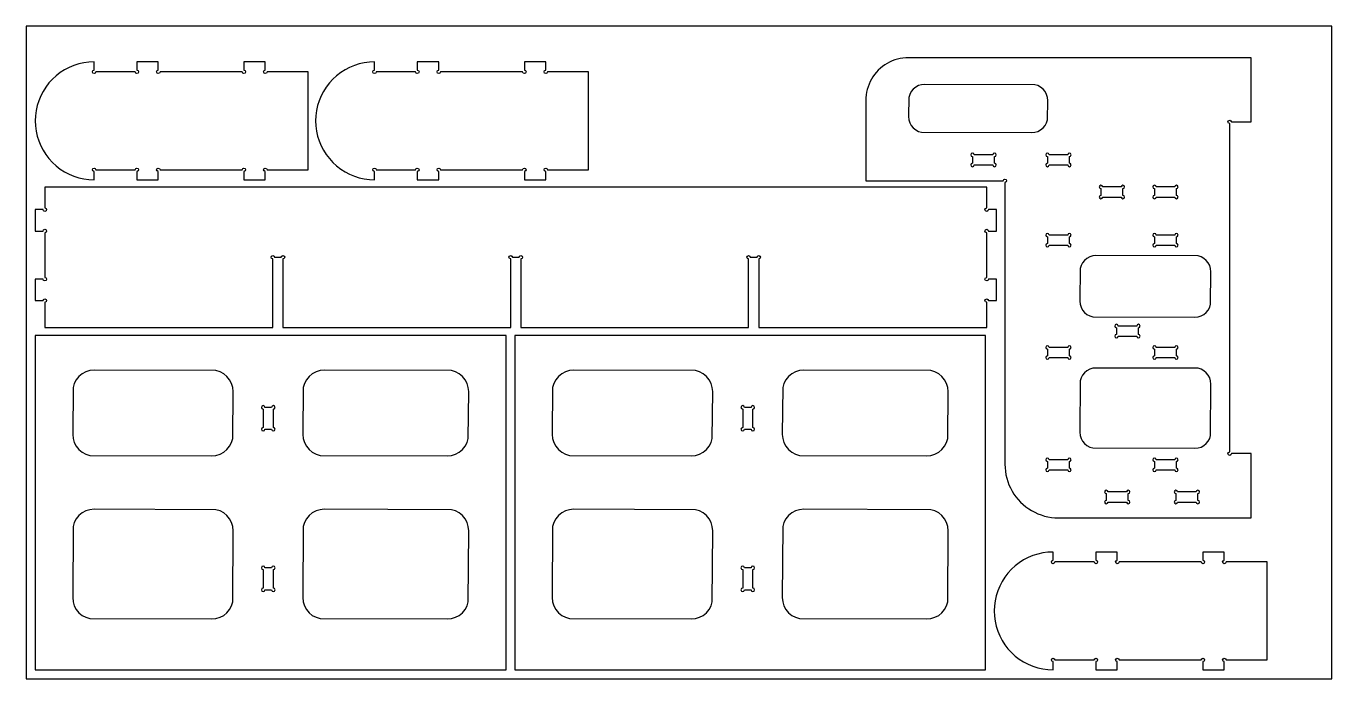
# Model space of a CAD drawing. Extents: x 0 to 2440, y -4410 to 1220.
# Drawn here: x 0 to 2440, y 0 to 1220 of the extents above; entities that cross this region are included whole.
import ezdxf

# ---------------------------------------------------------------- set-up
doc = ezdxf.new("R2010")
doc.units = 0
doc.layers.add('CUT', color=1, linetype='Continuous')
doc.layers.add('REFERENCE-SHEET', color=8, linetype='Continuous')

msp = doc.modelspace()

# ---------------------------------------------------------------- linework, layer by layer
at = {"layer": 'CUT'}
for points in [[(407, 933), (447, 933), (447, 948.3, -0.414213562), (443.8, 951.5, -0.414213562), (447, 954.7, -0.414213562), (450.2, 951.5), (527, 951.5), (527, 1134.5), (450.2, 1134.5, -0.414213562), (447, 1131.3, -0.414213562), (443.8, 1134.5, -0.414213562), (447, 1137.7), (447, 1153), (407, 1153), (407, 1137.7, -0.414213562), (410.2, 1134.5, -0.414213562), (407, 1131.3, -0.414213562), (403.8, 1134.5), (250.2, 1134.5, -0.414213562), (247, 1131.3, -0.414213562), (243.8, 1134.5, -0.414213562), (247, 1137.7), (247, 1153), (207, 1153), (207, 1137.7, -0.414213562), (210.2, 1134.5, -0.414213562), (207, 1131.3, -0.414213562), (203.8, 1134.5), (130.2, 1134.5, -0.414213562), (127, 1131.3, -0.414213562), (123.8, 1134.5, -0.414213562), (127, 1137.7), (127, 1153), (117.4129, 1152.5814), (107.8987, 1151.3289), (98.5299, 1149.2518), (89.3778, 1146.3662), (80.512, 1142.6939), (72, 1138.2628), (63.9066, 1133.1067), (56.2934, 1127.2649), (49.2183, 1120.7817), (42.7351, 1113.7066), (36.8933, 1106.0934), (31.7372, 1098), (27.3061, 1089.488), (23.6338, 1080.6222), (20.7482, 1071.4701), (18.6711, 1062.1013), (17.4186, 1052.5871), (17, 1043), (17.4186, 1033.4129), (18.6711, 1023.8987), (20.7482, 1014.5299), (23.6338, 1005.3778), (27.3061, 996.512), (31.7372, 988), (36.8933, 979.9066), (42.7351, 972.2934), (49.2183, 965.2183), (56.2934, 958.7351), (63.9066, 952.8933), (72, 947.7372), (80.512, 943.3061), (89.3778, 939.6338), (98.5299, 936.7482), (107.8987, 934.6711), (117.4129, 933.4186), (127, 933), (127, 948.3, -0.414213562), (123.8, 951.5, -0.414213562), (127, 954.7, -0.414213562), (130.2, 951.5), (203.8, 951.5, -0.414213562), (207, 954.7, -0.414213562), (210.2, 951.5, -0.414213562), (207, 948.3), (207, 933), (247, 933), (247, 948.3, -0.414213562), (243.8, 951.5, -0.414213562), (247, 954.7, -0.414213562), (250.2, 951.5), (403.8, 951.5, -0.414213562), (407, 954.7, -0.414213562), (410.2, 951.5, -0.414213562), (407, 948.3)], [(931, 933), (971, 933), (971, 948.3, -0.414213562), (967.8, 951.5, -0.414213562), (971, 954.7, -0.414213562), (974.2, 951.5), (1051, 951.5), (1051, 1134.5), (974.2, 1134.5, -0.414213562), (971, 1131.3, -0.414213562), (967.8, 1134.5, -0.414213562), (971, 1137.7), (971, 1153), (931, 1153), (931, 1137.7, -0.414213562), (934.2, 1134.5, -0.414213562), (931, 1131.3, -0.414213562), (927.8, 1134.5), (774.2, 1134.5, -0.414213562), (771, 1131.3, -0.414213562), (767.8, 1134.5, -0.414213562), (771, 1137.7), (771, 1153), (731, 1153), (731, 1137.7, -0.414213562), (734.2, 1134.5, -0.414213562), (731, 1131.3, -0.414213562), (727.8, 1134.5), (654.2, 1134.5, -0.414213562), (651, 1131.3, -0.414213562), (647.8, 1134.5, -0.414213562), (651, 1137.7), (651, 1153), (641.4129, 1152.5814), (631.8987, 1151.3289), (622.5299, 1149.2518), (613.3778, 1146.3662), (604.512, 1142.6939), (596, 1138.2628), (587.9066, 1133.1067), (580.2934, 1127.2649), (573.2183, 1120.7817), (566.7351, 1113.7066), (560.8933, 1106.0934), (555.7372, 1098), (551.3061, 1089.488), (547.6338, 1080.6222), (544.7482, 1071.4701), (542.6711, 1062.1013), (541.4186, 1052.5871), (541, 1043), (541.4186, 1033.4129), (542.6711, 1023.8987), (544.7482, 1014.5299), (547.6338, 1005.3778), (551.3061, 996.512), (555.7372, 988), (560.8933, 979.9066), (566.7351, 972.2934), (573.2183, 965.2183), (580.2934, 958.7351), (587.9066, 952.8933), (596, 947.7372), (604.512, 943.3061), (613.3778, 939.6338), (622.5299, 936.7482), (631.8987, 934.6711), (641.4129, 933.4186), (651, 933), (651, 948.3, -0.414213562), (647.8, 951.5, -0.414213562), (651, 954.7, -0.414213562), (654.2, 951.5), (727.8, 951.5, -0.414213562), (731, 954.7, -0.414213562), (734.2, 951.5, -0.414213562), (731, 948.3), (731, 933), (771, 933), (771, 948.3, -0.414213562), (767.8, 951.5, -0.414213562), (771, 954.7, -0.414213562), (774.2, 951.5), (927.8, 951.5, -0.414213562), (931, 954.7, -0.414213562), (934.2, 951.5, -0.414213562), (931, 948.3)], [(2289, 301), (2289, 421), (2252.2, 421, -0.414213562), (2249, 417.8, -0.414213562), (2245.8, 421, -0.414213562), (2249, 424.2), (2249, 1037.8, -0.414213562), (2245.8, 1041, -0.414213562), (2249, 1044.2, -0.414213562), (2252.2, 1041), (2289, 1041), (2289, 1161), (1649, 1161), (1643.7677, 1160.8287), (1638.5579, 1160.3156), (1633.3928, 1159.4628), (1628.2945, 1158.2741), (1623.2848, 1156.7544), (1618.3853, 1154.9104), (1613.6169, 1152.7498), (1609, 1150.282), (1604.5544, 1147.5176), (1600.2991, 1144.4683), (1596.2523, 1141.1472), (1592.4315, 1137.5685), (1588.8528, 1133.7477), (1585.5317, 1129.7009), (1582.4824, 1125.4456), (1579.718, 1121), (1577.2502, 1116.3831), (1575.0896, 1111.6147), (1573.2456, 1106.7152), (1571.7259, 1101.7055), (1570.5372, 1096.6072), (1569.6844, 1091.4421), (1569.1713, 1086.2323), (1569, 1081), (1569, 931), (1825.8, 931, -0.414213562), (1829, 934.2, -0.414213562), (1832.2, 931, -0.414213562), (1829, 927.8), (1829, 401), (1829.2141, 394.4597), (1829.8555, 387.9474), (1830.9215, 381.491), (1832.4074, 375.1181), (1834.307, 368.8561), (1836.612, 362.7317), (1839.3127, 356.7711), (1842.3975, 351), (1845.853, 345.443), (1849.6647, 340.1239), (1853.816, 335.0654), (1858.2893, 330.2893), (1863.0654, 325.816), (1868.1239, 321.6647), (1873.443, 317.853), (1879, 314.3975), (1884.7711, 311.3127), (1890.7317, 308.612), (1896.8561, 306.307), (1903.1181, 304.4074), (1909.491, 302.9215), (1915.9474, 301.8555), (1922.4597, 301.2141), (1929, 301)], [(1806.3, 960.5, 0.414213562), (1809.5, 957.3, 0.414213562), (1812.7, 960.5, 0.414213562), (1809.5, 963.7), (1809.5, 976.3, 0.414213562), (1812.7, 979.5, 0.414213562), (1809.5, 982.7, 0.414213562), (1806.3, 979.5), (1771.7, 979.5, 0.414213562), (1768.5, 982.7, 0.414213562), (1765.3, 979.5, 0.414213562), (1768.5, 976.3), (1768.5, 963.7, 0.414213562), (1765.3, 960.5, 0.414213562), (1768.5, 957.3, 0.414213562), (1771.7, 960.5)], [(1946.3, 960.5, 0.414213562), (1949.5, 957.3, 0.414213562), (1952.7, 960.5, 0.414213562), (1949.5, 963.7), (1949.5, 976.3, 0.414213562), (1952.7, 979.5, 0.414213562), (1949.5, 982.7, 0.414213562), (1946.3, 979.5), (1911.7, 979.5, 0.414213562), (1908.5, 982.7, 0.414213562), (1905.3, 979.5, 0.414213562), (1908.5, 976.3), (1908.5, 963.7, 0.414213562), (1905.3, 960.5, 0.414213562), (1908.5, 957.3, 0.414213562), (1911.7, 960.5)], [(17, 837), (31.8, 837, -0.414213562), (35, 840.2, -0.414213562), (38.2, 837, -0.414213562), (35, 833.8), (35, 750.2, -0.414213562), (38.2, 747, -0.414213562), (35, 743.8, -0.414213562), (31.8, 747), (17, 747), (17, 707), (31.8, 707, -0.414213562), (35, 710.2, -0.414213562), (38.2, 707, -0.414213562), (35, 703.8), (35, 657), (461, 657), (461, 784.8, -0.414213562), (457.8, 788, -0.414213562), (461, 791.2, -0.414213562), (464.2, 788), (476.8, 788, -0.414213562), (480, 791.2, -0.414213562), (483.2, 788, -0.414213562), (480, 784.8), (480, 657), (905.5, 657), (905.5, 784.8, -0.414213562), (902.3, 788, -0.414213562), (905.5, 791.2, -0.414213562), (908.7, 788), (921.3, 788, -0.414213562), (924.5, 791.2, -0.414213562), (927.7, 788, -0.414213562), (924.5, 784.8), (924.5, 657), (1350, 657), (1350, 784.8, -0.414213562), (1346.8, 788, -0.414213562), (1350, 791.2, -0.414213562), (1353.2, 788), (1365.8, 788, -0.414213562), (1369, 791.2, -0.414213562), (1372.2, 788, -0.414213562), (1369, 784.8), (1369, 657), (1795, 657), (1795, 703.8, -0.414213562), (1791.8, 707, -0.414213562), (1795, 710.2, -0.414213562), (1798.2, 707), (1813, 707), (1813, 747), (1798.2, 747, -0.414213562), (1795, 743.8, -0.414213562), (1791.8, 747, -0.414213562), (1795, 750.2), (1795, 833.8, -0.414213562), (1791.8, 837, -0.414213562), (1795, 840.2, -0.414213562), (1798.2, 837), (1813, 837), (1813, 877), (1798.2, 877, -0.414213562), (1795, 873.8, -0.414213562), (1791.8, 877, -0.414213562), (1795, 880.2), (1795, 919), (35, 919), (35, 880.2, -0.414213562), (38.2, 877, -0.414213562), (35, 873.8, -0.414213562), (31.8, 877), (17, 877)], [(2046.3, 900.5, 0.414213562), (2049.5, 897.3, 0.414213562), (2052.7, 900.5, 0.414213562), (2049.5, 903.7), (2049.5, 916.3, 0.414213562), (2052.7, 919.5, 0.414213562), (2049.5, 922.7, 0.414213562), (2046.3, 919.5), (2011.7, 919.5, 0.414213562), (2008.5, 922.7, 0.414213562), (2005.3, 919.5, 0.414213562), (2008.5, 916.3), (2008.5, 903.7, 0.414213562), (2005.3, 900.5, 0.414213562), (2008.5, 897.3, 0.414213562), (2011.7, 900.5)], [(2146.3, 900.5, 0.414213562), (2149.5, 897.3, 0.414213562), (2152.7, 900.5, 0.414213562), (2149.5, 903.7), (2149.5, 916.3, 0.414213562), (2152.7, 919.5, 0.414213562), (2149.5, 922.7, 0.414213562), (2146.3, 919.5), (2111.7, 919.5, 0.414213562), (2108.5, 922.7, 0.414213562), (2105.3, 919.5, 0.414213562), (2108.5, 916.3), (2108.5, 903.7, 0.414213562), (2105.3, 900.5, 0.414213562), (2108.5, 897.3, 0.414213562), (2111.7, 900.5)], [(1946.3, 810.5, 0.414213562), (1949.5, 807.3, 0.414213562), (1952.7, 810.5, 0.414213562), (1949.5, 813.7), (1949.5, 826.3, 0.414213562), (1952.7, 829.5, 0.414213562), (1949.5, 832.7, 0.414213562), (1946.3, 829.5), (1911.7, 829.5, 0.414213562), (1908.5, 832.7, 0.414213562), (1905.3, 829.5, 0.414213562), (1908.5, 826.3), (1908.5, 813.7, 0.414213562), (1905.3, 810.5, 0.414213562), (1908.5, 807.3, 0.414213562), (1911.7, 810.5)], [(2146.3, 810.5, 0.414213562), (2149.5, 807.3, 0.414213562), (2152.7, 810.5, 0.414213562), (2149.5, 813.7), (2149.5, 826.3, 0.414213562), (2152.7, 829.5, 0.414213562), (2149.5, 832.7, 0.414213562), (2146.3, 829.5), (2111.7, 829.5, 0.414213562), (2108.5, 832.7, 0.414213562), (2105.3, 829.5, 0.414213562), (2108.5, 826.3), (2108.5, 813.7, 0.414213562), (2105.3, 810.5, 0.414213562), (2108.5, 807.3, 0.414213562), (2111.7, 810.5)], [(2075.3, 640.5, 0.414213562), (2078.5, 637.3, 0.414213562), (2081.7, 640.5, 0.414213562), (2078.5, 643.7), (2078.5, 656.3, 0.414213562), (2081.7, 659.5, 0.414213562), (2078.5, 662.7, 0.414213562), (2075.3, 659.5), (2040.7, 659.5, 0.414213562), (2037.5, 662.7, 0.414213562), (2034.3, 659.5, 0.414213562), (2037.5, 656.3), (2037.5, 643.7, 0.414213562), (2034.3, 640.5, 0.414213562), (2037.5, 637.3, 0.414213562), (2040.7, 640.5)], [(1946.3, 600.5, 0.414213562), (1949.5, 597.3, 0.414213562), (1952.7, 600.5, 0.414213562), (1949.5, 603.7), (1949.5, 616.3, 0.414213562), (1952.7, 619.5, 0.414213562), (1949.5, 622.7, 0.414213562), (1946.3, 619.5), (1911.7, 619.5, 0.414213562), (1908.5, 622.7, 0.414213562), (1905.3, 619.5, 0.414213562), (1908.5, 616.3), (1908.5, 603.7, 0.414213562), (1905.3, 600.5, 0.414213562), (1908.5, 597.3, 0.414213562), (1911.7, 600.5)], [(2146.3, 600.5, 0.414213562), (2149.5, 597.3, 0.414213562), (2152.7, 600.5, 0.414213562), (2149.5, 603.7), (2149.5, 616.3, 0.414213562), (2152.7, 619.5, 0.414213562), (2149.5, 622.7, 0.414213562), (2146.3, 619.5), (2111.7, 619.5, 0.414213562), (2108.5, 622.7, 0.414213562), (2105.3, 619.5, 0.414213562), (2108.5, 616.3), (2108.5, 603.7, 0.414213562), (2105.3, 600.5, 0.414213562), (2108.5, 597.3, 0.414213562), (2111.7, 600.5)], [(443, 469.7, 0.414213562), (439.8, 466.5, 0.414213562), (443, 463.3, 0.414213562), (446.2, 466.5), (458.8, 466.5, 0.414213562), (462, 463.3, 0.414213562), (465.2, 466.5, 0.414213562), (462, 469.7), (462, 504.3, 0.414213562), (465.2, 507.5, 0.414213562), (462, 510.7, 0.414213562), (458.8, 507.5), (446.2, 507.5, 0.414213562), (443, 510.7, 0.414213562), (439.8, 507.5, 0.414213562), (443, 504.3)], [(1339, 469.7, 0.414213562), (1335.8, 466.5, 0.414213562), (1339, 463.3, 0.414213562), (1342.2, 466.5), (1354.8, 466.5, 0.414213562), (1358, 463.3, 0.414213562), (1361.2, 466.5, 0.414213562), (1358, 469.7), (1358, 504.3, 0.414213562), (1361.2, 507.5, 0.414213562), (1358, 510.7, 0.414213562), (1354.8, 507.5), (1342.2, 507.5, 0.414213562), (1339, 510.7, 0.414213562), (1335.8, 507.5, 0.414213562), (1339, 504.3)], [(1946.3, 390.5, 0.414213562), (1949.5, 387.3, 0.414213562), (1952.7, 390.5, 0.414213562), (1949.5, 393.7), (1949.5, 406.3, 0.414213562), (1952.7, 409.5, 0.414213562), (1949.5, 412.7, 0.414213562), (1946.3, 409.5), (1911.7, 409.5, 0.414213562), (1908.5, 412.7, 0.414213562), (1905.3, 409.5, 0.414213562), (1908.5, 406.3), (1908.5, 393.7, 0.414213562), (1905.3, 390.5, 0.414213562), (1908.5, 387.3, 0.414213562), (1911.7, 390.5)], [(2146.3, 390.5, 0.414213562), (2149.5, 387.3, 0.414213562), (2152.7, 390.5, 0.414213562), (2149.5, 393.7), (2149.5, 406.3, 0.414213562), (2152.7, 409.5, 0.414213562), (2149.5, 412.7, 0.414213562), (2146.3, 409.5), (2111.7, 409.5, 0.414213562), (2108.5, 412.7, 0.414213562), (2105.3, 409.5, 0.414213562), (2108.5, 406.3), (2108.5, 393.7, 0.414213562), (2105.3, 390.5, 0.414213562), (2108.5, 387.3, 0.414213562), (2111.7, 390.5)], [(2056.3, 330.5, 0.414213562), (2059.5, 327.3, 0.414213562), (2062.7, 330.5, 0.414213562), (2059.5, 333.7), (2059.5, 346.3, 0.414213562), (2062.7, 349.5, 0.414213562), (2059.5, 352.7, 0.414213562), (2056.3, 349.5), (2021.7, 349.5, 0.414213562), (2018.5, 352.7, 0.414213562), (2015.3, 349.5, 0.414213562), (2018.5, 346.3), (2018.5, 333.7, 0.414213562), (2015.3, 330.5, 0.414213562), (2018.5, 327.3, 0.414213562), (2021.7, 330.5)], [(2186.3, 330.5, 0.414213562), (2189.5, 327.3, 0.414213562), (2192.7, 330.5, 0.414213562), (2189.5, 333.7), (2189.5, 346.3, 0.414213562), (2192.7, 349.5, 0.414213562), (2189.5, 352.7, 0.414213562), (2186.3, 349.5), (2151.7, 349.5, 0.414213562), (2148.5, 352.7, 0.414213562), (2145.3, 349.5, 0.414213562), (2148.5, 346.3), (2148.5, 333.7, 0.414213562), (2145.3, 330.5, 0.414213562), (2148.5, 327.3, 0.414213562), (2151.7, 330.5)], [(2199, 17), (2239, 17), (2239, 32.3, -0.414213562), (2235.8, 35.5, -0.414213562), (2239, 38.7, -0.414213562), (2242.2, 35.5), (2319, 35.5), (2319, 218.5), (2242.2, 218.5, -0.414213562), (2239, 215.3, -0.414213562), (2235.8, 218.5, -0.414213562), (2239, 221.7), (2239, 237), (2199, 237), (2199, 221.7, -0.414213562), (2202.2, 218.5, -0.414213562), (2199, 215.3, -0.414213562), (2195.8, 218.5), (2042.2, 218.5, -0.414213562), (2039, 215.3, -0.414213562), (2035.8, 218.5, -0.414213562), (2039, 221.7), (2039, 237), (1999, 237), (1999, 221.7, -0.414213562), (2002.2, 218.5, -0.414213562), (1999, 215.3, -0.414213562), (1995.8, 218.5), (1922.2, 218.5, -0.414213562), (1919, 215.3, -0.414213562), (1915.8, 218.5, -0.414213562), (1919, 221.7), (1919, 237), (1909.4129, 236.5814), (1899.8987, 235.3289), (1890.5299, 233.2518), (1881.3778, 230.3662), (1872.512, 226.6939), (1864, 222.2628), (1855.9066, 217.1067), (1848.2934, 211.2649), (1841.2183, 204.7817), (1834.7351, 197.7066), (1828.8933, 190.0934), (1823.7372, 182), (1819.3061, 173.488), (1815.6338, 164.6222), (1812.7482, 155.4701), (1810.6711, 146.1013), (1809.4186, 136.5871), (1809, 127), (1809.4186, 117.4129), (1810.6711, 107.8987), (1812.7482, 98.5299), (1815.6338, 89.3778), (1819.3061, 80.512), (1823.7372, 72), (1828.8933, 63.9066), (1834.7351, 56.2934), (1841.2183, 49.2183), (1848.2934, 42.7351), (1855.9066, 36.8933), (1864, 31.7372), (1872.512, 27.3061), (1881.3778, 23.6338), (1890.5299, 20.7482), (1899.8987, 18.6711), (1909.4129, 17.4186), (1919, 17), (1919, 32.3, -0.414213562), (1915.8, 35.5, -0.414213562), (1919, 38.7, -0.414213562), (1922.2, 35.5), (1995.8, 35.5, -0.414213562), (1999, 38.7, -0.414213562), (2002.2, 35.5, -0.414213562), (1999, 32.3), (1999, 17), (2039, 17), (2039, 32.3, -0.414213562), (2035.8, 35.5, -0.414213562), (2039, 38.7, -0.414213562), (2042.2, 35.5), (2195.8, 35.5, -0.414213562), (2199, 38.7, -0.414213562), (2202.2, 35.5, -0.414213562), (2199, 32.3)], [(443, 169.7, 0.414213562), (439.8, 166.5, 0.414213562), (443, 163.3, 0.414213562), (446.2, 166.5), (458.8, 166.5, 0.414213562), (462, 163.3, 0.414213562), (465.2, 166.5, 0.414213562), (462, 169.7), (462, 204.3, 0.414213562), (465.2, 207.5, 0.414213562), (462, 210.7, 0.414213562), (458.8, 207.5), (446.2, 207.5, 0.414213562), (443, 210.7, 0.414213562), (439.8, 207.5, 0.414213562), (443, 204.3)], [(1339, 169.7, 0.414213562), (1335.8, 166.5, 0.414213562), (1339, 163.3, 0.414213562), (1342.2, 166.5), (1354.8, 166.5, 0.414213562), (1358, 163.3, 0.414213562), (1361.2, 166.5, 0.414213562), (1358, 169.7), (1358, 204.3, 0.414213562), (1361.2, 207.5, 0.414213562), (1358, 210.7, 0.414213562), (1354.8, 207.5), (1342.2, 207.5, 0.414213562), (1339, 210.7, 0.414213562), (1335.8, 207.5, 0.414213562), (1339, 204.3)]]:
    msp.add_lwpolyline(points, format="xyb", close=True, dxfattribs=at)
for points in [[(1909, 1081), (1908.4236, 1086.8527), (1906.7164, 1092.4805), (1903.9441, 1097.6671), (1900.2132, 1102.2132), (1895.6671, 1105.9441), (1890.4805, 1108.7164), (1884.8527, 1110.4236), (1679, 1111), (1673.1473, 1110.4236), (1667.5195, 1108.7164), (1662.3329, 1105.9441), (1657.7868, 1102.2132), (1654.0559, 1097.6671), (1651.2836, 1092.4805), (1649.5764, 1086.8527), (1649, 1051), (1649.5764, 1045.1473), (1651.2836, 1039.5195), (1654.0559, 1034.3329), (1657.7868, 1029.7868), (1662.3329, 1026.0559), (1667.5195, 1023.2836), (1673.1473, 1021.5764), (1879, 1021), (1884.8527, 1021.5764), (1890.4805, 1023.2836), (1895.6671, 1026.0559), (1900.2132, 1029.7868), (1903.9441, 1034.3329), (1906.7164, 1039.5195), (1908.4236, 1045.1473)], [(2214, 761), (2213.4236, 766.8527), (2211.7164, 772.4805), (2208.9441, 777.6671), (2205.2132, 782.2132), (2200.6671, 785.9441), (2195.4805, 788.7164), (2189.8527, 790.4236), (1999, 791), (1993.1473, 790.4236), (1987.5195, 788.7164), (1982.3329, 785.9441), (1977.7868, 782.2132), (1974.0559, 777.6671), (1971.2836, 772.4805), (1969.5764, 766.8527), (1969, 706), (1969.5764, 700.1473), (1971.2836, 694.5195), (1974.0559, 689.3329), (1977.7868, 684.7868), (1982.3329, 681.0559), (1987.5195, 678.2836), (1993.1473, 676.5764), (2184, 676), (2189.8527, 676.5764), (2195.4805, 678.2836), (2200.6671, 681.0559), (2205.2132, 684.7868), (2208.9441, 689.3329), (2211.7164, 694.5195), (2213.4236, 700.1473)], [(897, 17), (897, 642), (17, 642), (17, 17)], [(1793, 17), (1793, 642), (913, 642), (913, 17)], [(347, 417), (354.8036, 417.7686), (362.3073, 420.0448), (369.2228, 423.7412), (375.2843, 428.7157), (380.2588, 434.7772), (383.9552, 441.6927), (386.2314, 449.1964), (387, 537), (386.2314, 544.8036), (383.9552, 552.3073), (380.2588, 559.2228), (375.2843, 565.2843), (369.2228, 570.2588), (362.3073, 573.9552), (354.8036, 576.2314), (127, 577), (119.1964, 576.2314), (111.6927, 573.9552), (104.7772, 570.2588), (98.7157, 565.2843), (93.7412, 559.2228), (90.0448, 552.3073), (87.7686, 544.8036), (87, 457), (87.7686, 449.1964), (90.0448, 441.6927), (93.7412, 434.7772), (98.7157, 428.7157), (104.7772, 423.7412), (111.6927, 420.0448), (119.1964, 417.7686)], [(787, 417), (794.8036, 417.7686), (802.3073, 420.0448), (809.2228, 423.7412), (815.2843, 428.7157), (820.2588, 434.7772), (823.9552, 441.6927), (826.2314, 449.1964), (827, 537), (826.2314, 544.8036), (823.9552, 552.3073), (820.2588, 559.2228), (815.2843, 565.2843), (809.2228, 570.2588), (802.3073, 573.9552), (794.8036, 576.2314), (557, 577), (549.1964, 576.2314), (541.6927, 573.9552), (534.7772, 570.2588), (528.7157, 565.2843), (523.7412, 559.2228), (520.0448, 552.3073), (517.7686, 544.8036), (517, 457), (517.7686, 449.1964), (520.0448, 441.6927), (523.7412, 434.7772), (528.7157, 428.7157), (534.7772, 423.7412), (541.6927, 420.0448), (549.1964, 417.7686)], [(1243, 417), (1250.8036, 417.7686), (1258.3073, 420.0448), (1265.2228, 423.7412), (1271.2843, 428.7157), (1276.2588, 434.7772), (1279.9552, 441.6927), (1282.2314, 449.1964), (1283, 537), (1282.2314, 544.8036), (1279.9552, 552.3073), (1276.2588, 559.2228), (1271.2843, 565.2843), (1265.2228, 570.2588), (1258.3073, 573.9552), (1250.8036, 576.2314), (1023, 577), (1015.1964, 576.2314), (1007.6927, 573.9552), (1000.7772, 570.2588), (994.7157, 565.2843), (989.7412, 559.2228), (986.0448, 552.3073), (983.7686, 544.8036), (983, 457), (983.7686, 449.1964), (986.0448, 441.6927), (989.7412, 434.7772), (994.7157, 428.7157), (1000.7772, 423.7412), (1007.6927, 420.0448), (1015.1964, 417.7686)], [(1683, 417), (1690.8036, 417.7686), (1698.3073, 420.0448), (1705.2228, 423.7412), (1711.2843, 428.7157), (1716.2588, 434.7772), (1719.9552, 441.6927), (1722.2314, 449.1964), (1723, 537), (1722.2314, 544.8036), (1719.9552, 552.3073), (1716.2588, 559.2228), (1711.2843, 565.2843), (1705.2228, 570.2588), (1698.3073, 573.9552), (1690.8036, 576.2314), (1453, 577), (1445.1964, 576.2314), (1437.6927, 573.9552), (1430.7772, 570.2588), (1424.7157, 565.2843), (1419.7412, 559.2228), (1416.0448, 552.3073), (1413.7686, 544.8036), (1413, 457), (1413.7686, 449.1964), (1416.0448, 441.6927), (1419.7412, 434.7772), (1424.7157, 428.7157), (1430.7772, 423.7412), (1437.6927, 420.0448), (1445.1964, 417.7686)], [(2214, 551), (2213.4236, 556.8527), (2211.7164, 562.4805), (2208.9441, 567.6671), (2205.2132, 572.2132), (2200.6671, 575.9441), (2195.4805, 578.7164), (2189.8527, 580.4236), (1999, 581), (1993.1473, 580.4236), (1987.5195, 578.7164), (1982.3329, 575.9441), (1977.7868, 572.2132), (1974.0559, 567.6671), (1971.2836, 562.4805), (1969.5764, 556.8527), (1969, 461), (1969.5764, 455.1473), (1971.2836, 449.5195), (1974.0559, 444.3329), (1977.7868, 439.7868), (1982.3329, 436.0559), (1987.5195, 433.2836), (1993.1473, 431.5764), (2184, 431), (2189.8527, 431.5764), (2195.4805, 433.2836), (2200.6671, 436.0559), (2205.2132, 439.7868), (2208.9441, 444.3329), (2211.7164, 449.5195), (2213.4236, 455.1473)], [(347, 112), (354.8036, 112.7686), (362.3073, 115.0448), (369.2228, 118.7412), (375.2843, 123.7157), (380.2588, 129.7772), (383.9552, 136.6927), (386.2314, 144.1964), (387, 277), (386.2314, 284.8036), (383.9552, 292.3073), (380.2588, 299.2228), (375.2843, 305.2843), (369.2228, 310.2588), (362.3073, 313.9552), (354.8036, 316.2314), (127, 317), (119.1964, 316.2314), (111.6927, 313.9552), (104.7772, 310.2588), (98.7157, 305.2843), (93.7412, 299.2228), (90.0448, 292.3073), (87.7686, 284.8036), (87, 152), (87.7686, 144.1964), (90.0448, 136.6927), (93.7412, 129.7772), (98.7157, 123.7157), (104.7772, 118.7412), (111.6927, 115.0448), (119.1964, 112.7686)], [(787, 112), (794.8036, 112.7686), (802.3073, 115.0448), (809.2228, 118.7412), (815.2843, 123.7157), (820.2588, 129.7772), (823.9552, 136.6927), (826.2314, 144.1964), (827, 277), (826.2314, 284.8036), (823.9552, 292.3073), (820.2588, 299.2228), (815.2843, 305.2843), (809.2228, 310.2588), (802.3073, 313.9552), (794.8036, 316.2314), (557, 317), (549.1964, 316.2314), (541.6927, 313.9552), (534.7772, 310.2588), (528.7157, 305.2843), (523.7412, 299.2228), (520.0448, 292.3073), (517.7686, 284.8036), (517, 152), (517.7686, 144.1964), (520.0448, 136.6927), (523.7412, 129.7772), (528.7157, 123.7157), (534.7772, 118.7412), (541.6927, 115.0448), (549.1964, 112.7686)], [(1243, 112), (1250.8036, 112.7686), (1258.3073, 115.0448), (1265.2228, 118.7412), (1271.2843, 123.7157), (1276.2588, 129.7772), (1279.9552, 136.6927), (1282.2314, 144.1964), (1283, 277), (1282.2314, 284.8036), (1279.9552, 292.3073), (1276.2588, 299.2228), (1271.2843, 305.2843), (1265.2228, 310.2588), (1258.3073, 313.9552), (1250.8036, 316.2314), (1023, 317), (1015.1964, 316.2314), (1007.6927, 313.9552), (1000.7772, 310.2588), (994.7157, 305.2843), (989.7412, 299.2228), (986.0448, 292.3073), (983.7686, 284.8036), (983, 152), (983.7686, 144.1964), (986.0448, 136.6927), (989.7412, 129.7772), (994.7157, 123.7157), (1000.7772, 118.7412), (1007.6927, 115.0448), (1015.1964, 112.7686)], [(1683, 112), (1690.8036, 112.7686), (1698.3073, 115.0448), (1705.2228, 118.7412), (1711.2843, 123.7157), (1716.2588, 129.7772), (1719.9552, 136.6927), (1722.2314, 144.1964), (1723, 277), (1722.2314, 284.8036), (1719.9552, 292.3073), (1716.2588, 299.2228), (1711.2843, 305.2843), (1705.2228, 310.2588), (1698.3073, 313.9552), (1690.8036, 316.2314), (1453, 317), (1445.1964, 316.2314), (1437.6927, 313.9552), (1430.7772, 310.2588), (1424.7157, 305.2843), (1419.7412, 299.2228), (1416.0448, 292.3073), (1413.7686, 284.8036), (1413, 152), (1413.7686, 144.1964), (1416.0448, 136.6927), (1419.7412, 129.7772), (1424.7157, 123.7157), (1430.7772, 118.7412), (1437.6927, 115.0448), (1445.1964, 112.7686)]]:
    msp.add_lwpolyline(points, close=True, dxfattribs=at)
at = {"layer": 'REFERENCE-SHEET'}
msp.add_lwpolyline([(0, 0), (2440, 0), (2440, 1220), (0, 1220)], close=True, dxfattribs=at)

doc.saveas('drawing.dxf')
